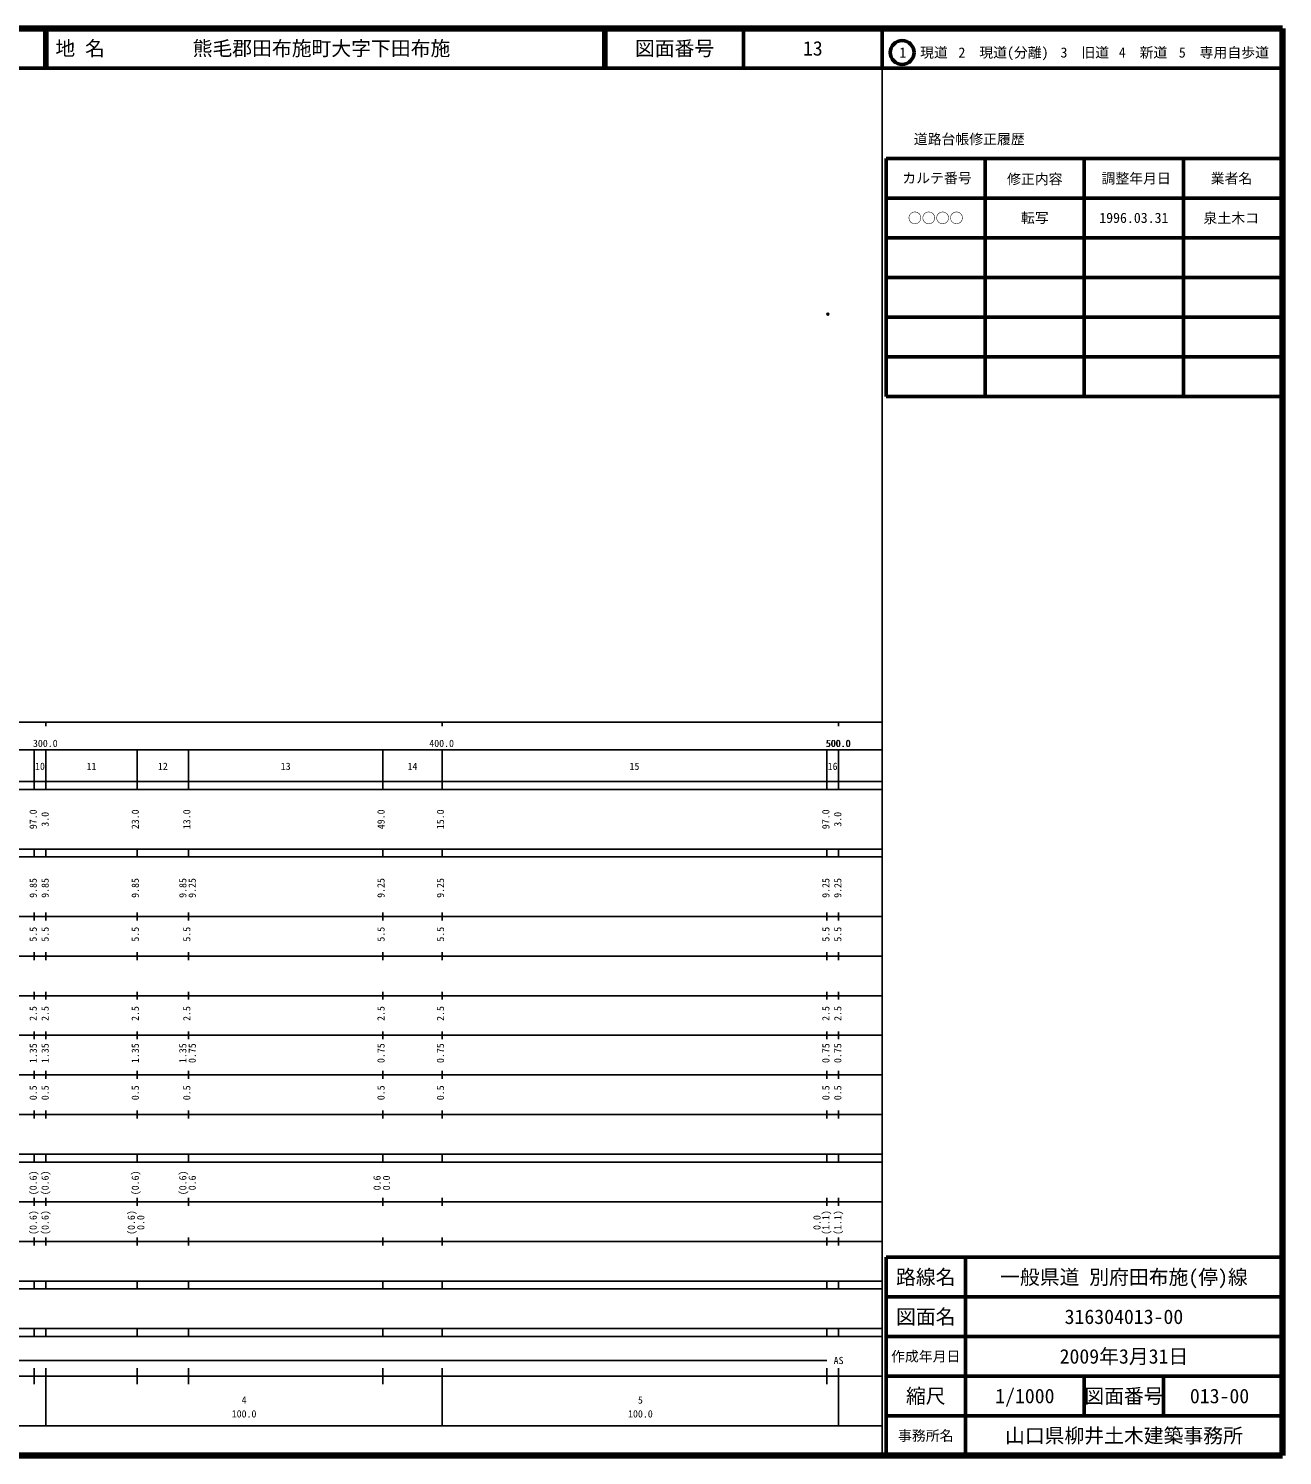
# Model space of a CAD drawing. Units: millimetres on the paper. Extents: x 40 to 680, y 20 to 380.
# Drawn here: x 363.6 to 680, y 20 to 380 of the extents above; entities that cross this region are included whole.
import ezdxf
from ezdxf.enums import TextEntityAlignment as Align

# ---------------------------------------------------------------- set-up
doc = ezdxf.new("R2010")
doc.units = ezdxf.units.MM
doc.header["$PDMODE"] = 32
doc.header["$PDSIZE"] = 0.5
doc.layers.add('M-OTRS', color=6, linetype='Continuous')
doc.layers.add('M-TTL-TXT', color=7, linetype='Continuous')
for name, color, linetype, lineweight in [('M-TTL', 2, 'Continuous', 140), ('M-TTL-BAND', 7, 'Continuous', 25), ('M-TTL-FRAM', 2, 'Continuous', 50), ('M-TTL-LINE', 7, 'Continuous', 50)]:
    doc.layers.add(name, color=color, linetype=linetype, lineweight=lineweight)
doc.styles.add('ＭＳ ゴシック', font='')
doc.styles.get('ＭＳ ゴシック').set_extended_font_data('MS Gothic')

msp = doc.modelspace()

# ---------------------------------------------------------------- linework, layer by layer
at = {"layer": 'M-OTRS'}
msp.add_point((565.304, 307.972), dxfattribs=at)
at = {"layer": 'M-TTL'}
for p, q in [((680, 380), (40, 380)), ((680, 20), (680, 380)), ((40, 20), (680, 20))]:
    msp.add_line(p, q, dxfattribs=at)
at = {"layer": 'M-TTL-BAND'}
for p, q in [((579, 20), (579, 370)), ((40, 205), (579, 205)), ((368, 205), (368, 204)), ((468, 205), (468, 204)), ((568, 205), (568, 204)), ((68, 198), (579, 198)), ((365, 188), (365, 198)), ((368, 188), (368, 198)), ((391, 188), (391, 198)), ((404, 188), (404, 198)), ((453, 188), (453, 198)), ((468, 188), (468, 198)), ((565, 188), (565, 198)), ((568, 188), (568, 198)), ((40, 190), (579, 190)), ((40, 188), (579, 188)), ((40, 173), (579, 173)), ((365, 171), (365, 173)), ((368, 171), (368, 173)), ((391, 171), (391, 173)), ((404, 171), (404, 173)), ((453, 171), (453, 173)), ((468, 171), (468, 173)), ((565, 171), (565, 173)), ((568, 171), (568, 173)), ((40, 171), (579, 171)), ((40, 156), (579, 156)), ((365, 155), (365, 157)), ((368, 155), (368, 157)), ((391, 155), (391, 157)), ((404, 155), (404, 157)), ((453, 155), (453, 157)), ((468, 155), (468, 157)), ((565, 155), (565, 157)), ((568, 155), (568, 157)), ((46, 146), (579, 146)), ((365, 145), (365, 147)), ((368, 145), (368, 147)), ((391, 145), (391, 147)), ((404, 145), (404, 147)), ((453, 145), (453, 147)), ((468, 145), (468, 147)), ((565, 145), (565, 147)), ((568, 145), (568, 147)), ((365, 135), (365, 137)), ((368, 135), (368, 137)), ((391, 135), (391, 137)), ((404, 135), (404, 137)), ((453, 135), (453, 137)), ((468, 135), (468, 137)), ((565, 135), (565, 137)), ((568, 135), (568, 137)), ((52, 136), (579, 136)), ((46, 126), (579, 126)), ((365, 125), (365, 127)), ((368, 125), (368, 127)), ((391, 125), (391, 127)), ((404, 125), (404, 127)), ((453, 125), (453, 127)), ((468, 125), (468, 127)), ((565, 125), (565, 127)), ((568, 125), (568, 127)), ((52, 116), (579, 116)), ((365, 115), (365, 117)), ((368, 115), (368, 117)), ((391, 115), (391, 117)), ((404, 115), (404, 117)), ((453, 115), (453, 117)), ((468, 115), (468, 117)), ((565, 115), (565, 117)), ((568, 115), (568, 117)), ((46, 106), (579, 106)), ((365, 105), (365, 107)), ((368, 105), (368, 107)), ((391, 105), (391, 107)), ((404, 105), (404, 107)), ((453, 105), (453, 107)), ((468, 105), (468, 107)), ((565, 105), (565, 107)), ((568, 105), (568, 107)), ((40, 96), (579, 96)), ((40, 94), (579, 94)), ((365, 94), (365, 96)), ((368, 94), (368, 96)), ((391, 94), (391, 96)), ((404, 94), (404, 96)), ((453, 94), (453, 96)), ((468, 94), (468, 96)), ((565, 94), (565, 96)), ((568, 94), (568, 96)), ((49, 84), (579, 84)), ((365, 83), (365, 85)), ((368, 83), (368, 85)), ((391, 83), (391, 85)), ((404, 83), (404, 85)), ((453, 83), (453, 85)), ((468, 83), (468, 85)), ((565, 83), (565, 85)), ((568, 83), (568, 85)), ((40, 74), (579, 74)), ((365, 73), (365, 75)), ((368, 73), (368, 75)), ((391, 73), (391, 75)), ((404, 73), (404, 75)), ((453, 73), (453, 75)), ((468, 73), (468, 75)), ((565, 73), (565, 75)), ((568, 73), (568, 75)), ((40, 64), (579, 64)), ((40, 62), (579, 62)), ((365, 62), (365, 64)), ((368, 62), (368, 64)), ((391, 62), (391, 64)), ((404, 62), (404, 64)), ((453, 62), (453, 64)), ((468, 62), (468, 64)), ((565, 62), (565, 64)), ((568, 62), (568, 64)), ((40, 52), (579, 52)), ((365, 50), (365, 52)), ((368, 50), (368, 52)), ((391, 50), (391, 52)), ((404, 50), (404, 52)), ((453, 50), (453, 52)), ((468, 50), (468, 52)), ((565, 50), (565, 52)), ((568, 50), (568, 52)), ((40, 50), (579, 50)), ((71, 44), (565, 44)), ((40, 40), (579, 40)), ((365, 38), (365, 42)), ((368, 27.5), (368, 42)), ((391, 38), (391, 42)), ((404, 38), (404, 42)), ((453, 38), (453, 42)), ((468, 27.5), (468, 42)), ((565, 38), (565, 42)), ((568, 27.5), (568, 42)), ((68, 27.5), (579, 27.5))]:
    msp.add_line(p, q, dxfattribs=at)
at = {"layer": 'M-TTL-FRAM'}
for p, q in [((580, 347.197), (580, 287.197)), ((580, 347.197), (680, 347.197)), ((580, 287.197), (680, 287.197)), ((680, 70), (580, 70)), ((580, 70), (580, 20))]:
    msp.add_line(p, q, dxfattribs=at)
at = {"layer": 'M-TTL-LINE'}
for p, q in [((367.75, 380), (367.75, 370)), ((368.25, 380), (368.25, 370)), ((508.747, 380), (508.747, 370)), ((509.247, 380), (509.247, 370)), ((543.997, 380), (543.997, 370)), ((579, 380), (579, 370)), ((40, 370), (680, 370)), ((605, 347.197), (605, 287.197)), ((630, 347.197), (630, 287.197)), ((655, 347.197), (655, 287.197)), ((580, 337.197), (680, 337.197)), ((580, 327.197), (680, 327.197)), ((580, 317.197), (680, 317.197)), ((580, 307.197), (680, 307.197)), ((580, 297.197), (680, 297.197)), ((600, 70), (600, 20)), ((680, 60), (580, 60)), ((680, 50), (580, 50)), ((680, 40), (580, 40)), ((630, 40), (630, 30)), ((650, 40), (650, 30)), ((680, 30), (580, 30))]:
    msp.add_line(p, q, dxfattribs=at)
msp.add_circle((584.031, 373.958), 3, dxfattribs=at)

# ---------------------------------------------------------------- texts
at = {"layer": 'M-TTL-BAND', "style": 'ＭＳ ゴシック'}
for s, p in [('300.0', (367.844, 198.195)), ('400.0', (467.844, 198.195)), ('500.0', (567.844, 198.195)), ('500.0', (568, 198.195)), ('10', (366.5, 192.405)), ('11', (379.5, 192.405)), ('12', (397.5, 192.405)), ('13', (428.5, 192.405)), ('14', (460.5, 192.405)), ('15', (516.5, 192.405)), ('16', (566.5, 192.405)), ('AS', (568, 42.5)), ('4', (418, 32.523)), ('5', (518, 32.523)), ('100.0', (418, 29.033)), ('100.0', (518, 29.033))]:
    msp.add_text(s, height=1.833, dxfattribs=at).set_placement(p, align=Align.BOTTOM_CENTER)
for s, p in [('97.0', (366.25, 180.5)), ('3.0', (369.25, 180.5)), ('23.0', (392, 180.5)), ('13.0', (405, 180.5)), ('49.0', (454, 180.5)), ('15.0', (469, 180.5)), ('97.0', (566.25, 180.5)), ('3.0', (569.25, 180.5)), ('9.85', (366.25, 163.174)), ('9.85', (369.25, 163.174)), ('9.85', (392, 163.174)), ('9.85', (404, 163.174)), ('9.25', (406.37, 163.174)), ('9.25', (454, 163.174)), ('9.25', (469, 163.174)), ('9.25', (566.25, 163.174)), ('9.25', (569.25, 163.174)), ('5.5', (366.25, 151.5)), ('5.5', (369.25, 151.5)), ('5.5', (392, 151.5)), ('5.5', (405, 151.5)), ('5.5', (454, 151.5)), ('5.5', (469, 151.5)), ('5.5', (566.25, 151.5)), ('5.5', (569.25, 151.5)), ('2.5', (366.25, 131.5)), ('2.5', (369.25, 131.5)), ('2.5', (392, 131.5)), ('2.5', (405, 131.5)), ('2.5', (454, 131.5)), ('2.5', (469, 131.5)), ('2.5', (566.25, 131.5)), ('2.5', (569.25, 131.5)), ('1.35', (366.25, 121.5)), ('1.35', (369.25, 121.5)), ('1.35', (392, 121.5)), ('1.35', (404, 121.5)), ('0.75', (406.37, 121.5)), ('0.75', (454, 121.5)), ('0.75', (469, 121.5)), ('0.75', (566.25, 121.5)), ('0.75', (569.25, 121.5)), ('0.5', (366.25, 111.5)), ('0.5', (369.25, 111.5)), ('0.5', (392, 111.5)), ('0.5', (405, 111.5)), ('0.5', (454, 111.5)), ('0.5', (469, 111.5)), ('0.5', (566.25, 111.5)), ('0.5', (569.25, 111.5)), ('(0.6)', (366.25, 88.764)), ('(0.6)', (369.25, 88.764)), ('(0.6)', (392, 88.764)), ('(0.6)', (404, 88.764)), ('0.6', (406.37, 88.764)), ('0.6', (453, 88.764)), ('0.0', (455.37, 88.764)), ('(0.6)', (366.25, 78.764)), ('(0.6)', (369.25, 78.764)), ('(0.6)', (391, 78.764)), ('0.0', (393.37, 78.764)), ('0.0', (564.001, 78.764)), ('(1.1)', (566.25, 78.764)), ('(1.1)', (569.25, 78.764))]:
    msp.add_text(s, height=1.833, rotation=90, dxfattribs=at).set_placement(p, align=Align.BOTTOM_CENTER)
at = {"layer": 'M-TTL-TXT', "style": 'ＭＳ ゴシック'}
for s, p in [('地 名', (370.38, 375)), ('熊毛郡田布施町大字下田布施', (405.024, 375))]:
    msp.add_text(s, height=3.666, dxfattribs=at).set_placement(p, align=Align.MIDDLE_LEFT)
for s, height, p in [('図面番号', 3.666, (526.622, 375)), ('13', 3.666, (561.497, 375)), ('1\u3000現道', 2.566, (589.448, 373.958)), ('2\u3000現道(分離)', 2.566, (609.619, 373.958)), ('3\u3000旧道', 2.566, (630.121, 373.958)), ('4\u3000新道', 2.566, (644.824, 373.958)), ('5\u3000専用自歩道', 2.566, (665.228, 373.958)), ('道路台帳修正履歴', 2.566, (600.968, 352.113)), ('カルテ番号', 2.566, (592.839, 342.277)), ('修正内容', 2.566, (617.509, 342.023)), ('調整年月日', 2.566, (643.089, 342.197)), ('業者名', 2.566, (667.134, 342.197)), ('○○○○', 2.566, (592.5, 332.189)), ('転写', 2.566, (617.5, 332.245)), ('1996.03.31', 2.566, (642.5, 332.245)), ('泉土木コ', 2.566, (667.077, 332.189)), ('路線名', 3.666, (590, 65)), ('路線名', 3.666, (590, 65)), ('一般県道 別府田布施(停)線', 3.666, (640, 65)), ('図面名', 3.666, (590, 55)), ('図面名', 3.666, (590, 55)), ('316304013-00', 3.666, (640, 55)), ('2009年3月31日', 3.666, (640, 45)), ('作成年月日', 2.566, (590, 45)), ('作成年月日', 2.566, (590, 45)), ('縮尺', 3.666, (590, 35)), ('縮尺', 3.666, (590, 35)), ('1/1000', 3.666, (615, 35)), ('図面番号', 3.666, (640, 35)), ('図面番号', 3.666, (640, 35)), ('013-00', 3.666, (664.125, 35)), ('事務所名', 2.566, (590, 25)), ('事務所名', 2.566, (590, 25)), ('山口県柳井土木建築事務所', 3.666, (640, 25))]:
    msp.add_text(s, height=height, dxfattribs=at).set_placement(p, align=Align.MIDDLE_CENTER)

doc.saveas('drawing.dxf')
